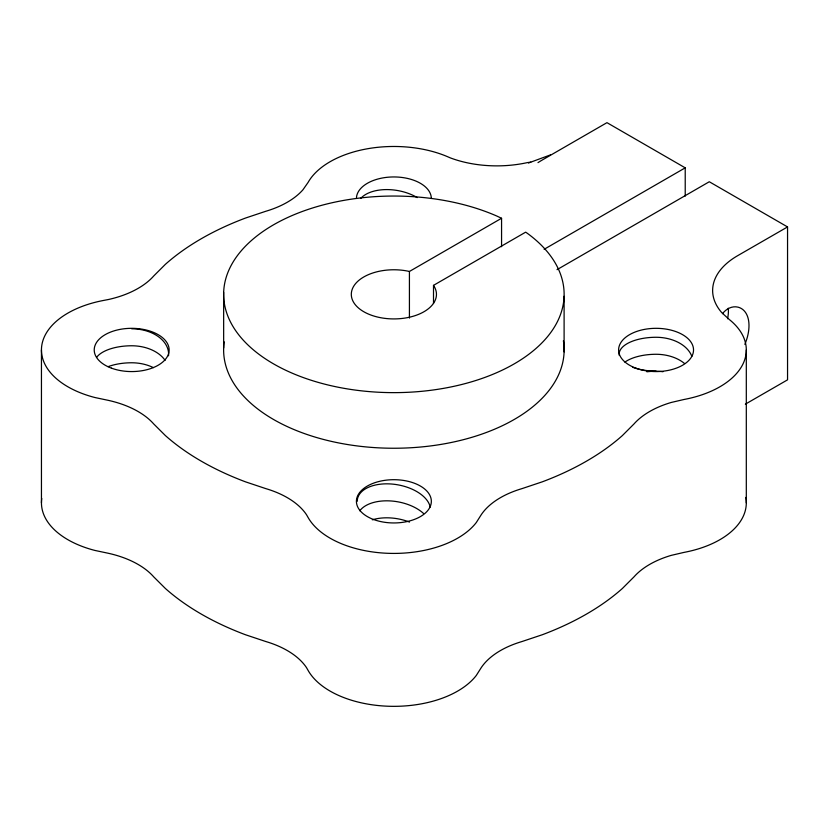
<?xml version="1.0" encoding="UTF-8"?>
<svg xmlns="http://www.w3.org/2000/svg" width="829" height="829" viewBox="0 0 829 829"><rect width="100%" height="100%" fill="white"/><g stroke="black" fill="none" stroke-linecap="round" stroke-linejoin="round"><path stroke-width="1.24" d="M722.556 313.652C726.08 308.916 732.09 305.652 738.069 307.165A37.46 21.637 -60 0 1 744.867 344.377M685.22 196.11L685.22 167.841L606.963 122.661L541.959 160.194A93.636 54.061 -60 0 0 538 162.619M501.566 218.265L496.654 215.975A170.256 98.299 0 0 0 227.301 274.026A170.256 98.299 0 0 0 432.956 390.013A170.256 98.299 0 0 0 527.182 233.198L525.659 232.161L433.505 285.363A42.559 24.569 0 0 1 399.174 318.73A42.559 24.569 0 0 1 351.641 291.29A42.559 24.569 0 0 1 409.422 271.466L501.566 218.265L501.566 246.721M544.125 249.301L685.22 167.841M557.015 269.663L709.292 181.748L787.55 226.928L787.55 379.837L745.344 404.169M787.55 226.928L737.561 255.736A85.128 49.149 0 0 0 721.914 312.802L729.074 319.331A90.237 52.092 0 0 1 683.956 399.495L671.21 402.469A85.128 49.149 0 0 0 634.009 423.94L622.341 435.608A272.409 157.272 0 0 1 542.239 481.846L522.032 488.613A85.128 49.149 0 0 0 481.203 514.788L476.312 522.508A90.237 52.092 0 0 1 389.153 553.347A90.237 52.092 0 0 1 308.056 517.42L306.533 514.768A85.128 49.149 0 0 0 265.715 488.592L245.519 481.846A272.409 157.272 0 0 1 165.417 435.608L153.707 423.94A85.128 49.149 0 0 0 108.371 400.366L94.983 397.537A90.237 52.092 0 0 1 41.574 347.216A90.237 52.092 0 0 1 103.801 300.399L108.402 299.518A85.128 49.149 0 0 0 153.748 275.953L165.417 264.296A272.409 157.272 0 0 1 245.519 218.048L265.726 211.291A85.128 49.149 0 0 0 302.927 189.81L308.056 182.473A90.237 52.092 0 0 1 446.914 156.422L450.479 157.945A85.128 49.149 0 0 0 527.348 162.608L530.767 162.152L550.415 154.919M528.487 163.033L530.767 162.152M746.307 349.952L746.307 502.861M564.103 296.285L564.103 351.89M433.505 285.363L433.505 303.497M409.422 271.466L409.422 318.087M223.654 292.399L223.654 348.004M41.45 349.952L41.45 502.861M41.771 498.498A90.237 52.092 0 0 0 94.983 550.456L108.371 553.285A85.128 49.149 0 0 1 153.707 576.849L165.417 588.517A272.409 157.272 0 0 0 245.519 634.765L265.715 641.501A85.128 49.149 0 0 1 306.533 667.677L308.056 670.34A90.237 52.092 0 0 0 389.153 706.267A90.237 52.092 0 0 0 476.312 675.428L481.203 667.697A85.128 49.149 0 0 1 522.032 641.522L542.239 634.765A272.409 157.272 0 0 0 622.341 588.517L634.009 576.86A85.128 49.149 0 0 1 671.21 555.378L683.956 552.404A90.237 52.092 0 0 0 745.81 497.421M563.388 340.781A170.256 98.299 0 0 1 394.801 448.24A170.256 98.299 0 0 1 224.203 341.838M356.46 197.551A37.46 21.627 0 0 1 394.469 176.95A37.46 21.627 0 0 1 431.329 198.235M728.276 308.222A37.015 17.067 -60 0 1 727.572 318.761M360.729 198.411A37.025 21.16 9.8 0 1 417.246 197.592M656.071 371.123A37.025 16.922 0 0 1 632.548 367.226M619.211 355.258A37.025 16.922 0 0 1 656.071 337.268A37.025 25.409 0 0 1 691.842 356.366M684.516 363.485A37.025 25.409 0 0 0 656.071 354.273A37.025 16.922 0 0 0 624.9 362.118M662.982 371.724A37.025 25.409 0 0 0 656.071 371.257A37.025 16.922 0 0 0 646.889 371.786M357.216 501.327A37.025 21.16 9.8 0 1 391.578 484.022A37.025 21.16 9.8 0 1 430.241 507.11M359.807 510.778A37.025 21.16 9.8 0 1 389.298 500.871A37.025 21.16 9.8 0 1 423.526 513.462M372.335 519.814A37.025 21.16 9.8 0 1 409.485 522.063M96.558 357.454A37.025 16.922 0 0 1 131.687 345.766A37.025 25.409 0 0 1 165.095 360.366M131.687 328.792A37.025 25.409 0 0 1 168.546 355.796M153.375 367.63A37.025 25.409 0 0 0 131.687 362.77A37.025 16.922 0 0 0 108.164 366.646M635.833 368.149A37.46 21.627 0 0 0 693.49 350.968A37.46 21.627 0 0 0 638.89 330.73A37.46 21.627 0 0 0 635.833 368.149M111.449 368.149A37.46 21.627 0 0 0 169.095 350.968A37.46 21.627 0 0 0 114.506 330.73A37.46 21.627 0 0 0 111.449 368.149M373.641 519.524A37.46 21.627 0 0 0 431.298 502.343A37.46 21.627 0 0 0 376.698 482.105A37.46 21.627 0 0 0 373.641 519.524"/></g></svg>
